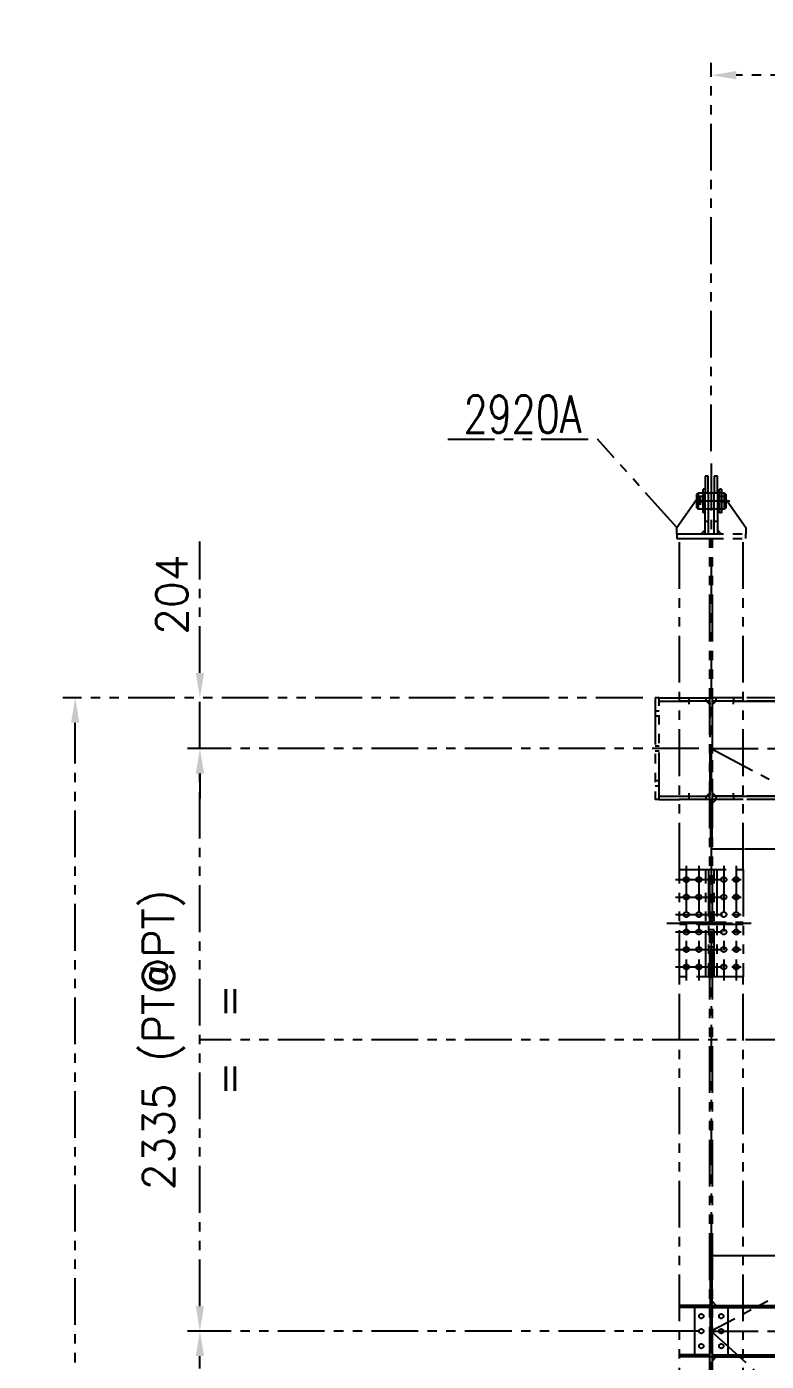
# Model space of a CAD drawing. Header units: millimetres. Extents: x -16232 to 52632, y -3739 to 20678.
# Drawn here: x -16232 to -13266, y 15328 to 20678 of the extents above; entities that cross this region are included whole.
import ezdxf
from ezdxf.enums import TextEntityAlignment as Align

# ---------------------------------------------------------------- set-up
doc = ezdxf.new("R2010")
doc.units = ezdxf.units.MM
doc.header["$LTSCALE"] = 300
doc.header["$MEASUREMENT"] = 0
doc.linetypes.add('PHANTOM2', pattern=[1.25, 0.625, -0.125, 0.125, -0.125, 0.125, -0.125])
doc.layers.add('EM-PJ-FANTASMA', color=8, linetype='PHANTOM2')
doc.styles.add('100CL', font='ROMANS.SHX')
doc.styles.add('ROMANS', font='romans.shx')
doc.dimstyles.new('PADRÃO', dxfattribs={"dimscale": 50, "dimtxt": 2.5, "dimasz": 2, "dimexe": 1, "dimexo": 1, "dimgap": 1, "dimtad": 1, "dimdec": 0, "dimzin": 9, "dimdsep": 46, "dimtxsty": 'ROMANS', "dimcen": 0, "dimclrd": 256, "dimclre": 256, "dimclrt": 7, "dimadec": 1, "dimazin": 2, "dimtfac": 1, "dimtdec": 0, "dimtmove": 0, "dimatfit": 3, "dimfxl": 1, "dimtolj": 1, "dimtzin": 0, "dimlwd": -1, "dimlwe": -1, "dimarcsym": 0})

# ---------------------------------------------------------------- blocks, each defined once
blk = doc.blocks.new('*D86')
at = {"layer": 'Defpoints', "color": 0, "transparency": 16777216}
for p in [(-13487.1, 20483.2), (-12587.1, 19427.1), (-13487.1, 18926.3)]:
    blk.add_point(p, dxfattribs=at)
at = {"layer": 'EM-PJ-FANTASMA', "transparency": 16777216}
for p, q in [((-13487.1, 18976.3), (-13487.1, 20533.2)), ((-12587.1, 19477.1), (-12587.1, 20533.2)), ((-12687.1, 20483.2), (-13387.1, 20483.2))]:
    blk.add_line(p, q, dxfattribs=at)
for points in [[(-13387.1, 20499.8), (-13387.1, 20466.5), (-13487.1, 20483.2)], [(-12687.1, 20499.8), (-12687.1, 20466.5), (-12587.1, 20483.2)]]:
    blk.add_solid(points, dxfattribs=at)
at = {"layer": 'EM-PJ-FANTASMA', "color": 7, "transparency": 16777216, "insert": (-13037.1, 20595.7), "char_height": 125, "attachment_point": 5, "style": 'ROMANS'}
blk.add_mtext('\\A1;900', dxfattribs=at)
blk = doc.blocks.new('*D93')
at = {"layer": 'Defpoints', "color": 0, "transparency": 16777216}
for p in [(-15537.1, 15448.9), (-13487.1, 15448.9), (-13487.1, 11448.9)]:
    blk.add_point(p, dxfattribs=at)
at = {"layer": 'EM-PJ-FANTASMA', "transparency": 16777216}
for p, q in [((-13537.1, 15448.9), (-15587.1, 15448.9)), ((-15537.1, 11548.9), (-15537.1, 15348.9)), ((-13537.1, 11448.9), (-15587.1, 11448.9))]:
    blk.add_line(p, q, dxfattribs=at)
for points in [[(-15553.8, 15348.9), (-15520.4, 15348.9), (-15537.1, 15448.9)], [(-15553.8, 11548.9), (-15520.4, 11548.9), (-15537.1, 11448.9)]]:
    blk.add_solid(points, dxfattribs=at)
at = {"layer": 'EM-PJ-FANTASMA', "color": 7, "transparency": 16777216, "char_height": 125, "attachment_point": 5, "rotation": 90, "style": 'ROMANS'}
for s, insert in [('\\A1;{\\fRomanS|b0|i0|c0|p34;4000 (PT@PT)', (-15682.2, 13448.9)), ('\\A1;=  =}', (-15424.6, 13448.9))]:
    blk.add_mtext(s, dxfattribs=dict(at, insert=insert))
blk = doc.blocks.new('*D94')
at = {"layer": 'Defpoints', "color": 0, "transparency": 16777216}
for p in [(-15537.1, 17783.9), (-13487.1, 17783.9), (-13487.1, 15448.9)]:
    blk.add_point(p, dxfattribs=at)
at = {"layer": 'EM-PJ-FANTASMA', "transparency": 16777216}
for p, q in [((-13537.1, 17783.9), (-15587.1, 17783.9)), ((-15537.1, 15548.9), (-15537.1, 17683.9)), ((-13537.1, 15448.9), (-15587.1, 15448.9))]:
    blk.add_line(p, q, dxfattribs=at)
for points in [[(-15553.8, 17683.9), (-15520.4, 17683.9), (-15537.1, 17783.9)], [(-15553.8, 15548.9), (-15520.4, 15548.9), (-15537.1, 15448.9)]]:
    blk.add_solid(points, dxfattribs=at)
at = {"layer": 'EM-PJ-FANTASMA', "color": 7, "transparency": 16777216, "char_height": 125, "attachment_point": 5, "rotation": 90, "style": 'ROMANS'}
for s, insert in [('\\A1;{\\fRomanS|b0|i0|c0|p34;2335 (PT@PT)', (-15682.2, 16616.4)), ('\\A1;=  =}', (-15424.6, 16616.4))]:
    blk.add_mtext(s, dxfattribs=dict(at, insert=insert))
blk = doc.blocks.new('*D95')
at = {"layer": 'Defpoints', "color": 0, "transparency": 16777216}
for p in [(-15537.1, 17987.4), (-13712.1, 17987.4), (-13487.1, 17783.9)]:
    blk.add_point(p, dxfattribs=at)
at = {"layer": 'EM-PJ-FANTASMA', "transparency": 16777216}
for p, q in [((-15537.1, 18087.4), (-15537.1, 18614.8)), ((-13762.1, 17987.4), (-15587.1, 17987.4)), ((-15537.1, 17783.9), (-15537.1, 17987.4)), ((-13537.1, 17783.9), (-15587.1, 17783.9)), ((-15537.1, 17683.9), (-15537.1, 17583.9))]:
    blk.add_line(p, q, dxfattribs=at)
for points in [[(-15553.8, 18087.4), (-15520.4, 18087.4), (-15537.1, 17987.4)], [(-15553.8, 17683.9), (-15520.4, 17683.9), (-15537.1, 17783.9)]]:
    blk.add_solid(points, dxfattribs=at)
at = {"layer": 'EM-PJ-FANTASMA', "color": 7, "transparency": 16777216, "insert": (-15649.6, 18401.1), "char_height": 125, "attachment_point": 5, "rotation": 90, "style": 'ROMANS'}
blk.add_mtext('\\A1;204', dxfattribs=at)
blk = doc.blocks.new('*D96')
at = {"layer": 'Defpoints', "color": 0, "transparency": 16777216}
for p in [(-16037.1, 17987.4), (-13712.1, 17987.4), (-13911.1, -1126.1)]:
    blk.add_point(p, dxfattribs=at)
at = {"layer": 'EM-PJ-FANTASMA', "transparency": 16777216}
for p, q in [((-13762.1, 17987.4), (-16087.1, 17987.4)), ((-16037.1, -1026.1), (-16037.1, 17887.4)), ((-13961.1, -1126.1), (-16087.1, -1126.1))]:
    blk.add_line(p, q, dxfattribs=at)
for points in [[(-16053.8, 17887.4), (-16020.4, 17887.4), (-16037.1, 17987.4)], [(-16053.8, -1026.1), (-16020.4, -1026.1), (-16037.1, -1126.1)]]:
    blk.add_solid(points, dxfattribs=at)
at = {"layer": 'EM-PJ-FANTASMA', "color": 7, "transparency": 16777216, "insert": (-16149.6, 8430.7), "char_height": 125, "attachment_point": 5, "rotation": 90, "style": 'ROMANS'}
blk.add_mtext('\\A1;19114', dxfattribs=at)

msp = doc.modelspace()

# ---------------------------------------------------------------- linework, layer by layer
at = {"layer": 'EM-PJ-FANTASMA'}
for p, q in [((-14543.704, 19024.688), (-13943.704, 19024.688)), ((-13625.093, 18670.323), (-13943.704, 19024.688)), ((-13487.093, 18926.323), (-13487.093, -1226.072)), ((-13499.093, 18876.323), (-13512.093, 18876.323)), ((-13512.093, 18876.323), (-13512.093, 18808.392)), ((-13499.093, 18808.392), (-13499.093, 18876.323)), ((-13462.093, 18876.323), (-13475.093, 18876.323)), ((-13475.093, 18876.323), (-13475.093, 18808.392)), ((-13462.093, 18808.392), (-13462.093, 18876.323)), ((-13625.093, 18670.323), (-13537.093, 18795.323)), ((-13545.093, 18803.323), (-13540.093, 18808.323)), ((-13545.093, 18783.96), (-13545.093, 18803.323)), ((-13545.093, 18749.323), (-13545.093, 18783.96)), ((-13520.093, 18808.323), (-13540.093, 18808.323)), ((-13540.093, 18808.323), (-13540.093, 18791.062)), ((-13540.093, 18791.062), (-13540.093, 18744.323)), ((-13537.093, 18795.323), (-13512.093, 18795.323)), ((-13530.093, 18761.323), (-13530.093, 18791.323)), ((-13512.093, 18823.823), (-13520.093, 18823.823)), ((-13520.093, 18795.323), (-13520.093, 18823.823)), ((-13512.093, 18808.823), (-13520.093, 18808.823)), ((-13499.093, 18808.323), (-13520.093, 18808.323)), ((-13520.093, 18776.323), (-13520.093, 18795.323)), ((-13499.093, 18808.823), (-13512.093, 18808.823)), ((-13512.093, 18695.323), (-13512.093, 18808.392)), ((-13499.093, 18808.392), (-13499.093, 18695.323)), ((-13475.093, 18808.323), (-13499.093, 18808.323)), ((-13462.093, 18808.823), (-13475.093, 18808.823)), ((-13475.093, 18695.323), (-13475.093, 18808.392)), ((-13462.093, 18808.323), (-13475.093, 18808.323)), ((-13462.093, 18808.392), (-13462.093, 18695.323)), ((-13454.093, 18808.323), (-13462.093, 18808.323)), ((-13462.093, 18795.323), (-13437.093, 18795.323)), ((-13446.093, 18823.823), (-13454.093, 18823.823)), ((-13454.093, 18795.323), (-13454.093, 18823.823)), ((-13446.093, 18808.823), (-13454.093, 18808.823)), ((-13446.093, 18808.323), (-13454.093, 18808.323)), ((-13454.093, 18776.323), (-13454.093, 18795.323)), ((-13446.093, 18823.823), (-13446.093, 18795.323)), ((-13434.093, 18808.323), (-13446.093, 18808.323)), ((-13446.093, 18795.323), (-13446.093, 18776.323)), ((-13444.093, 18761.323), (-13444.093, 18791.323)), ((-13437.093, 18795.323), (-13349.093, 18670.323)), ((-13429.093, 18803.323), (-13434.093, 18808.323)), ((-13434.093, 18791.062), (-13434.093, 18808.323)), ((-13434.093, 18744.323), (-13434.093, 18791.062)), ((-13429.093, 18803.323), (-13429.093, 18783.96)), ((-13429.093, 18783.96), (-13429.093, 18749.323)), ((-13412.093, 18776.323), (-13552.093, 18776.323)), ((-13545.093, 18749.323), (-13540.093, 18744.323)), ((-13499.093, 18744.323), (-13540.093, 18744.323)), ((-13520.093, 18728.823), (-13520.093, 18776.323)), ((-13512.093, 18743.823), (-13520.093, 18743.823)), ((-13512.093, 18728.823), (-13520.093, 18728.823)), ((-13499.093, 18743.823), (-13512.093, 18743.823)), ((-13475.093, 18744.323), (-13499.093, 18744.323)), ((-13434.093, 18744.323), (-13475.093, 18744.323)), ((-13462.093, 18743.823), (-13475.093, 18743.823)), ((-13454.093, 18728.823), (-13454.093, 18776.323)), ((-13446.093, 18743.823), (-13454.093, 18743.823)), ((-13446.093, 18728.823), (-13454.093, 18728.823)), ((-13446.093, 18776.323), (-13446.093, 18728.823)), ((-13429.093, 18749.323), (-13434.093, 18744.323)), ((-13625.093, 18645.323), (-13625.093, 18670.323)), ((-13512.093, 18695.323), (-13499.093, 18695.323)), ((-13512.093, 18645.323), (-13512.093, 18695.323)), ((-13499.093, 18695.323), (-13499.093, 18645.323)), ((-13475.093, 18695.323), (-13462.093, 18695.323)), ((-13475.093, 18645.323), (-13475.093, 18695.323)), ((-13462.093, 18695.323), (-13462.093, 18645.323)), ((-13349.093, 18670.323), (-13349.093, 18645.323)), ((-13625.093, 18645.323), (-13349.093, 18645.323)), ((-13625.093, 18645.323), (-13625.093, 18626.323)), ((-13625.093, 18626.323), (-13349.093, 18626.323)), ((-13615.093, 17298.928), (-13615.093, 18626.323)), ((-13512.093, 18660.323), (-13527.093, 18645.323)), ((-13512.093, 18645.323), (-13499.093, 18645.323)), ((-13492.343, 17088.928), (-13492.343, 18626.323)), ((-13481.843, 17088.928), (-13481.843, 18626.323)), ((-13475.093, 18645.323), (-13462.093, 18645.323)), ((-13447.093, 18645.323), (-13462.093, 18660.323)), ((-13359.093, 17298.928), (-13359.093, 18626.323)), ((-13349.093, 18626.323), (-13349.093, 18645.323)), ((-13696.093, 17987.428), (-13712.093, 17987.428)), ((-13712.093, 17987.428), (-13712.093, 17580.428)), ((-13696.093, 17580.428), (-13696.093, 17987.428)), ((-13696.093, 17987.428), (-13615.093, 17987.428)), ((-13696.093, 17974.628), (-13696.093, 17987.428)), ((-13615.093, 17987.428), (-13507.343, 17987.428)), ((-13576.093, 17974.628), (-13576.093, 17987.428)), ((-13507.343, 17987.428), (-13492.343, 17987.428)), ((-13507.343, 17974.428), (-13507.343, 17987.428)), ((-13492.343, 17987.428), (-13481.843, 17987.428)), ((-13466.843, 17987.428), (-13481.843, 17987.428)), ((-13466.843, 17974.428), (-13466.843, 17987.428)), ((-13359.093, 17987.428), (-13466.843, 17987.428)), ((-13398.093, 17987.428), (-13398.093, 17974.628)), ((-13156.843, 17987.428), (-13359.093, 17987.428)), ((-13696.093, 17934.428), (-13712.093, 17934.428)), ((-13696.093, 17974.628), (-13615.093, 17974.628)), ((-13615.093, 17974.628), (-13576.093, 17974.628)), ((-13507.343, 17974.428), (-13615.093, 17974.428)), ((-13503.143, 17974.628), (-13576.093, 17974.628)), ((-13576.093, 17962.428), (-13576.093, 17974.628)), ((-13492.343, 17974.428), (-13507.343, 17974.428)), ((-13505.943, 17974.628), (-13490.943, 17959.628)), ((-13490.943, 17605.428), (-13490.943, 17962.428)), ((-13468.243, 17974.628), (-13483.243, 17959.628)), ((-13483.243, 17962.428), (-13483.243, 17605.428)), ((-13466.843, 17974.428), (-13481.843, 17974.428)), ((-13398.093, 17974.628), (-13471.043, 17974.628)), ((-13359.093, 17974.428), (-13466.843, 17974.428)), ((-13398.093, 17974.628), (-13156.843, 17974.628)), ((-13398.093, 17962.428), (-13398.093, 17974.628)), ((-13156.843, 17974.428), (-13359.093, 17974.428)), ((-13696.093, 17913.428), (-13712.093, 17913.428)), ((-13696.093, 17794.428), (-13712.093, 17794.428)), ((-13696.093, 17773.428), (-13712.093, 17773.428)), ((-13487.093, 17783.928), (-9087.093, 17783.928)), ((-9087.093, 17783.928), (-13487.093, 15448.928)), ((-13487.093, 17783.928), (-9087.093, 15448.928)), ((-13696.093, 17654.428), (-13712.093, 17654.428)), ((-13696.093, 17633.428), (-13712.093, 17633.428)), ((-13576.093, 17593.228), (-13576.093, 17605.428)), ((-13490.943, 17608.228), (-13505.943, 17593.228)), ((-13468.243, 17593.228), (-13483.243, 17608.228)), ((-13398.093, 17593.228), (-13398.093, 17605.428)), ((-13696.093, 17580.428), (-13712.093, 17580.428)), ((-13696.093, 17593.228), (-13615.093, 17593.228)), ((-13696.093, 17580.428), (-13696.093, 17593.228)), ((-13696.093, 17580.428), (-13615.093, 17580.428)), ((-13615.093, 17593.428), (-13507.343, 17593.428)), ((-13615.093, 17593.228), (-13576.093, 17593.228)), ((-13507.343, 17580.428), (-13615.093, 17580.428)), ((-13576.093, 17580.428), (-13576.093, 17593.228)), ((-13576.093, 17593.228), (-13503.143, 17593.228)), ((-13507.343, 17593.428), (-13492.343, 17593.428)), ((-13507.343, 17580.428), (-13507.343, 17593.428)), ((-13492.343, 17580.428), (-13507.343, 17580.428)), ((-13481.843, 17580.428), (-13492.343, 17580.428)), ((-13490.093, 17580.428), (-13490.093, 17565.428)), ((-13490.093, 17565.428), (-13484.093, 17565.428)), ((-13490.093, 17565.428), (-13490.093, 17390.428)), ((-13484.093, 17565.428), (-13484.093, 17580.428)), ((-13484.093, 17390.428), (-13484.093, 17565.428)), ((-13466.843, 17593.428), (-13481.843, 17593.428)), ((-13466.843, 17580.428), (-13481.843, 17580.428)), ((-13481.843, 17565.428), (-13466.843, 17580.428)), ((-13471.043, 17593.228), (-13398.093, 17593.228)), ((-13466.843, 17580.428), (-13466.843, 17593.428)), ((-13359.093, 17593.428), (-13466.843, 17593.428)), ((-13359.093, 17580.428), (-13466.843, 17580.428)), ((-13398.093, 17593.228), (-13398.093, 17580.428)), ((-13398.093, 17593.228), (-13156.843, 17593.228)), ((-13156.843, 17593.428), (-13359.093, 17593.428)), ((-13156.843, 17580.428), (-13359.093, 17580.428)), ((-13490.093, 17532.967), (-13484.093, 17532.967)), ((-13490.093, 17511.967), (-13484.093, 17511.967)), ((-13490.093, 17511.391), (-13484.093, 17511.391)), ((-13490.093, 17502.434), (-13484.093, 17502.434)), ((-13490.093, 17490.391), (-13484.093, 17490.391)), ((-13490.093, 17481.434), (-13484.093, 17481.434)), ((-13490.093, 17480.859), (-13484.093, 17480.859)), ((-13490.093, 17471.901), (-13484.093, 17471.901)), ((-13490.093, 17459.859), (-13484.093, 17459.859)), ((-13490.093, 17450.901), (-13484.093, 17450.901)), ((-13490.093, 17450.326), (-13484.093, 17450.326)), ((-13490.093, 17429.326), (-13484.093, 17429.326)), ((-13490.093, 17390.428), (-13484.093, 17390.428)), ((-13359.093, 17380.428), (-13481.843, 17380.428)), ((-12791.843, 17380.428), (-13359.093, 17380.428)), ((-13615.093, 16868.928), (-13615.093, 17298.928)), ((-13615.093, 17298.928), (-13359.093, 17298.928)), ((-13587.093, 17313.928), (-13587.093, 16853.928)), ((-13537.093, 17313.928), (-13537.093, 16853.928)), ((-13509.093, 16868.928), (-13509.093, 17298.928)), ((-13498.343, 17298.928), (-13498.343, 16868.928)), ((-13475.843, 16868.928), (-13475.843, 17298.928)), ((-13465.093, 17298.928), (-13465.093, 16868.928)), ((-13437.093, 17313.928), (-13437.093, 16853.928)), ((-13387.093, 17313.928), (-13387.093, 16853.928)), ((-13359.093, 17298.928), (-13359.093, 16868.928)), ((-13630.093, 17258.928), (-13344.093, 17258.928)), ((-13492.343, 17267.928), (-13498.343, 17267.928)), ((-13492.343, 17249.928), (-13498.343, 17249.928)), ((-13492.343, 17267.928), (-13481.843, 17267.928)), ((-13492.343, 17249.928), (-13481.843, 17249.928)), ((-13475.843, 17267.928), (-13481.843, 17267.928)), ((-13475.843, 17249.928), (-13481.843, 17249.928)), ((-13630.093, 17188.928), (-13344.093, 17188.928)), ((-13492.343, 17197.928), (-13498.343, 17197.928)), ((-13492.343, 17179.928), (-13498.343, 17179.928)), ((-13492.343, 17197.928), (-13481.843, 17197.928)), ((-13492.343, 17179.928), (-13481.843, 17179.928)), ((-13475.843, 17197.928), (-13481.843, 17197.928)), ((-13475.843, 17179.928), (-13481.843, 17179.928)), ((-13630.093, 17118.928), (-13344.093, 17118.928)), ((-13492.343, 17127.928), (-13498.343, 17127.928)), ((-13492.343, 17127.928), (-13481.843, 17127.928)), ((-13475.843, 17127.928), (-13481.843, 17127.928)), ((-13665.093, 17083.928), (-13309.093, 17083.928)), ((-13615.093, 17088.928), (-13359.093, 17088.928)), ((-13359.093, 17078.928), (-13615.093, 17078.928)), ((-13492.343, 17109.928), (-13498.343, 17109.928)), ((-13492.343, 17109.928), (-13481.843, 17109.928)), ((-13492.343, 17078.928), (-13492.343, 17088.928)), ((-13492.343, 8153.928), (-13492.343, 17078.928)), ((-13475.843, 17109.928), (-13481.843, 17109.928)), ((-13481.843, 17088.928), (-13481.843, 17078.928)), ((-13481.843, 8153.928), (-13481.843, 17078.928)), ((-13630.093, 17048.928), (-13344.093, 17048.928)), ((-13492.343, 17057.928), (-13498.343, 17057.928)), ((-13492.343, 17039.928), (-13498.343, 17039.928)), ((-13481.843, 17057.928), (-13492.343, 17057.928)), ((-13481.843, 17039.928), (-13492.343, 17039.928)), ((-13475.843, 17057.928), (-13481.843, 17057.928)), ((-13475.843, 17039.928), (-13481.843, 17039.928)), ((-13630.093, 16978.928), (-13344.093, 16978.928)), ((-13492.343, 16987.928), (-13498.343, 16987.928)), ((-13492.343, 16969.928), (-13498.343, 16969.928)), ((-13481.843, 16987.928), (-13492.343, 16987.928)), ((-13481.843, 16969.928), (-13492.343, 16969.928)), ((-13475.843, 16987.928), (-13481.843, 16987.928)), ((-13475.843, 16969.928), (-13481.843, 16969.928)), ((-13630.093, 16908.928), (-13344.093, 16908.928)), ((-13492.343, 16917.928), (-13498.343, 16917.928)), ((-13481.843, 16917.928), (-13492.343, 16917.928)), ((-13475.843, 16917.928), (-13481.843, 16917.928)), ((-13359.093, 16868.928), (-13615.093, 16868.928)), ((-13615.093, 8363.928), (-13615.093, 16868.928)), ((-13492.343, 16899.928), (-13498.343, 16899.928)), ((-13481.843, 16899.928), (-13492.343, 16899.928)), ((-13475.843, 16899.928), (-13481.843, 16899.928)), ((-13359.093, 8363.928), (-13359.093, 16868.928)), ((-11287.093, 16616.428), (-15537.093, 16616.428)), ((-13490.093, 15742.428), (-13484.093, 15742.428)), ((-13490.093, 15567.428), (-13490.093, 15742.428)), ((-13484.093, 15567.428), (-13484.093, 15742.428)), ((-13481.843, 15752.428), (-13359.093, 15752.428)), ((-13359.093, 15752.428), (-12981.843, 15752.428)), ((-13490.093, 15709.387), (-13484.093, 15709.387)), ((-13490.093, 15688.387), (-13484.093, 15688.387)), ((-13490.093, 15687.812), (-13484.093, 15687.812)), ((-13490.093, 15678.855), (-13484.093, 15678.855)), ((-13490.093, 15666.812), (-13484.093, 15666.812)), ((-13490.093, 15657.855), (-13484.093, 15657.855)), ((-13490.093, 15657.279), (-13484.093, 15657.279)), ((-13490.093, 15648.322), (-13484.093, 15648.322)), ((-13490.093, 15636.279), (-13484.093, 15636.279)), ((-13490.093, 15627.322), (-13484.093, 15627.322)), ((-13490.093, 15626.746), (-13484.093, 15626.746)), ((-13490.093, 15605.746), (-13484.093, 15605.746)), ((-13490.093, 15567.428), (-13484.093, 15567.428)), ((-13490.093, 15552.428), (-13490.093, 15567.428)), ((-13484.093, 15552.428), (-13484.093, 15567.428)), ((-13466.843, 15552.428), (-13481.843, 15567.428)), ((-13507.343, 15552.428), (-13615.093, 15552.428)), ((-13507.343, 15544.028), (-13615.093, 15544.028)), ((-13553.593, 15544.028), (-13553.593, 15552.428)), ((-13553.593, 15353.828), (-13553.593, 15544.028)), ((-13492.343, 15552.428), (-13507.343, 15552.428)), ((-13507.343, 15544.028), (-13507.343, 15552.428)), ((-13492.343, 15544.028), (-13507.343, 15544.028)), ((-13492.343, 15552.428), (-13481.843, 15552.428)), ((-13489.993, 15363.928), (-13489.993, 15533.928)), ((-13484.193, 15533.928), (-13484.193, 15363.928)), ((-13481.843, 15552.428), (-13359.093, 15552.428)), ((-13481.843, 15544.028), (-13359.093, 15544.028)), ((-13420.593, 15552.428), (-13420.593, 15544.028)), ((-13420.593, 15544.028), (-13420.593, 15353.828)), ((-13359.093, 15552.428), (-12953.093, 15552.428)), ((-13359.093, 15544.028), (-12953.093, 15544.028)), ((-13487.093, 15448.928), (-9087.093, 15448.928)), ((-13487.093, 15448.928), (-9087.093, 11448.928)), ((-13507.343, 15353.828), (-13615.093, 15353.828)), ((-13553.593, 15345.428), (-13553.593, 15353.828)), ((-13492.343, 15353.828), (-13507.343, 15353.828)), ((-13507.343, 15345.428), (-13507.343, 15353.828)), ((-13481.843, 15353.828), (-13359.093, 15353.828)), ((-13420.593, 15353.828), (-13420.593, 15345.428)), ((-13359.093, 15353.828), (-12953.093, 15353.828)), ((-13507.343, 15345.428), (-13615.093, 15345.428)), ((-13492.343, 15345.428), (-13507.343, 15345.428)), ((-13481.843, 15345.428), (-13492.343, 15345.428)), ((-13481.843, 15330.428), (-13466.843, 15345.428)), ((-13481.843, 15345.428), (-13359.093, 15345.428)), ((-13359.093, 15345.428), (-12953.093, 15345.428))]:
    msp.add_line(p, q, dxfattribs=at)
for centre, radius in [((-13530.093, 18776.323), 5), ((-13444.093, 18776.323), 5), ((-13587.093, 17258.928), 10.5), ((-13537.093, 17258.928), 10.5), ((-13437.093, 17258.928), 10.5), ((-13387.093, 17258.928), 10.5), ((-13587.093, 17188.928), 10.5), ((-13537.093, 17188.928), 10.5), ((-13437.093, 17188.928), 10.5), ((-13387.093, 17188.928), 10.5), ((-13587.093, 17118.928), 10.5), ((-13537.093, 17118.928), 10.5), ((-13437.093, 17118.928), 10.5), ((-13387.093, 17118.928), 10.5), ((-13587.093, 17048.928), 10.5), ((-13537.093, 17048.928), 10.5), ((-13437.093, 17048.928), 10.5), ((-13387.093, 17048.928), 10.5), ((-13587.093, 16978.928), 10.5), ((-13537.093, 16978.928), 10.5), ((-13437.093, 16978.928), 10.5), ((-13387.093, 16978.928), 10.5), ((-13587.093, 16908.928), 10.5), ((-13537.093, 16908.928), 10.5), ((-13437.093, 16908.928), 10.5), ((-13387.093, 16908.928), 10.5), ((-13527.093, 15508.928), 9), ((-13447.093, 15508.928), 9), ((-13527.093, 15448.928), 9), ((-13447.093, 15448.928), 9), ((-13527.093, 15388.928), 9), ((-13447.093, 15388.928), 9)]:
    msp.add_circle(centre, radius, dxfattribs=at)
for centre, radius, start, end in [((-13503.143, 17962.428), 12.2, 0, 90), ((-13471.043, 17962.428), 12.2, 90, 180), ((-13503.143, 17605.428), 12.2, 270, 0), ((-13471.043, 17605.428), 12.2, 180, 270), ((-13500.093, 15533.928), 10.1, 0, 90), ((-13474.093, 15533.928), 10.1, 90, 180), ((-13500.093, 15363.928), 10.1, 270, 0), ((-13474.093, 15363.928), 10.1, 180, 270)]:
    msp.add_arc(centre, radius, start, end, dxfattribs=at)

# ---------------------------------------------------------------- texts
at = {"layer": 'EM-PJ-FANTASMA', "style": '100CL', "width": 0.75}
msp.add_text('2920A', height=150, dxfattribs=at).set_placement((-14243.704, 19124.688), align=Align.MIDDLE_CENTER)

# ---------------------------------------------------------------- dimensions: what is measured, and where the dimension line sits
at = {"layer": 'EM-PJ-FANTASMA'}
dim = msp.add_linear_dim(base=(-13487.093, 20483.182), p1=(-12587.093, 19427.071), p2=(-13487.093, 18926.323), dimstyle='PADRÃO', dxfattribs=at)
dim.commit()
dim.dimension.update_dxf_attribs({"geometry": '*D86', "text_midpoint": (-13037.093, 20595.682)})
for base, p1, picture, middle in [((-15537.092613885, 17987.427549089), (-13487.092613882, 17783.927549089), '*D95', (-15649.592613885, 18401.118025279)), ((-16037.092613885, 17987.427549089), (-13911.092613883, -1126.072450911), '*D96', (-16149.592613885, 8430.677549089))]:
    dim = msp.add_linear_dim(base=base, p1=p1, p2=(-13712.092613882, 17987.427549089), angle=90, dimstyle='PADRÃO', override={"dimdec": 0}, dxfattribs=at)
    dim.commit()
    dim.dimension.update_dxf_attribs({"geometry": picture, "text_midpoint": middle})
for base, p1, p2, picture, middle in [((-15537.093, 17783.928), (-13487.093, 15448.928), (-13487.093, 17783.928), '*D94', (-15537.093, 16616.428)), ((-15537.093, 15448.928), (-13487.093, 11448.928), (-13487.093, 15448.928), '*D93', (-15537.093, 13448.928))]:
    dim = msp.add_linear_dim(base=base, p1=p1, p2=p2, angle=90, text='{\\fRomanS|b0|i0|c0|p34;<> (PT@PT)\\X=  =}', dimstyle='PADRÃO', override={"dimtmove": 1}, dxfattribs=at)
    dim.commit()
    dim.dimension.update_dxf_attribs({"geometry": picture, "text_midpoint": middle})

doc.saveas('drawing.dxf')
